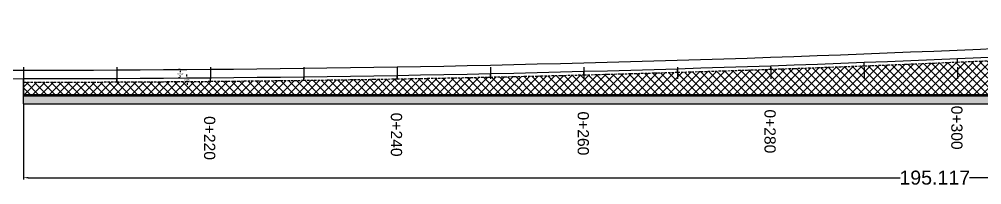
# Model space of a CAD drawing. Header units: inches. Extents: x 7464 to 8514, y 25455 to 25607.
# Drawn here: x 7663.3 to 7766.4, y 25540.5 to 25558.3 of the extents above; entities that cross this region are included whole.
import ezdxf

# ---------------------------------------------------------------- set-up
doc = ezdxf.new("R2010")
doc.units = ezdxf.units.IN
doc.header["$MEASUREMENT"] = 0
doc.linetypes.add('HIDDEN', pattern=[0.375, 0.25, -0.125])
doc.layers.add('C-PAD', color=2, linetype='Continuous')
doc.layers.add('DIM', color=4, linetype='Continuous')
doc.styles.get("Standard").update_dxf_attribs({"font": 'arial.ttf'})
doc.dimstyles.get("Standard").update_dxf_attribs({"dimtxt": 0.18, "dimasz": 0.18, "dimexe": 0.18, "dimexo": 0.0625, "dimgap": 0.09, "dimtad": 0, "dimtih": 1, "dimtoh": 1, "dimdec": 3, "dimzin": 0, "dimdsep": 46, "dimtxsty": 'Standard', "dimcen": 0.09, "dimadec": 0, "dimazin": 0, "dimtfac": 1, "dimtdec": 3, "dimtofl": 0, "dimtmove": 0, "dimatfit": 3, "dimfxl": 1, "dimtolj": 1, "dimtzin": 0, "dimarcsym": 0})

# ---------------------------------------------------------------- blocks, each defined once
blk = doc.blocks.new('*D124')
at = {"color": 0, "lineweight": -2, "transparency": 16777216}
for p, q in [((7681.27, 25552.17), (7681.27, 25552.35)), ((7681.34, 25551.99), (7681.45, 25551.99)), ((7681.28, 25551.43), (7681.28, 25551.25)), ((7681.34, 25551.61), (7681.46, 25551.61))]:
    blk.add_line(p, q, dxfattribs=at)
at = {"color": 0, "transparency": 16777216}
for points in [[(7681.3, 25552.17), (7681.24, 25552.17), (7681.27, 25551.99)], [(7681.31, 25551.43), (7681.25, 25551.43), (7681.28, 25551.61)]]:
    blk.add_solid(points, dxfattribs=at)
at = {"layer": 'Defpoints', "color": 0, "transparency": 16777216}
for p in [(7681.27, 25551.99), (7681.27, 25551.99), (7681.28, 25551.61)]:
    blk.add_point(p, dxfattribs=at)
at = {"color": 0, "transparency": 16777216, "insert": (7681.27, 25551.8), "char_height": 0.18, "attachment_point": 5}
blk.add_mtext('\\A1;0.380', dxfattribs=at)
blk = doc.blocks.new('*D125')
at = {"color": 0, "lineweight": -2, "transparency": 16777216}
for p, q in [((7680.53, 25552.9), (7680.38, 25552.9)), ((7680.54, 25551.99), (7680.38, 25551.99)), ((7680.56, 25552.72), (7680.56, 25552.62)), ((7680.56, 25552.17), (7680.56, 25552.26))]:
    blk.add_line(p, q, dxfattribs=at)
at = {"color": 0, "transparency": 16777216}
for points in [[(7680.59, 25552.72), (7680.53, 25552.72), (7680.56, 25552.9)], [(7680.59, 25552.17), (7680.53, 25552.17), (7680.56, 25551.99)]]:
    blk.add_solid(points, dxfattribs=at)
at = {"layer": 'Defpoints', "color": 0, "transparency": 16777216}
for p in [(7680.56, 25552.9), (7680.59, 25552.9), (7680.6, 25551.99)]:
    blk.add_point(p, dxfattribs=at)
at = {"color": 0, "transparency": 16777216, "insert": (7680.56, 25552.44), "char_height": 0.18, "attachment_point": 5}
blk.add_mtext('\\A1;0.910', dxfattribs=at)
blk = doc.blocks.new('*D126')
at = {"color": 0, "lineweight": -2, "transparency": 16777216}
for p, q in [((7663.77, 25549.17), (7663.77, 25541.11)), ((7858.89, 25549.17), (7858.89, 25541.11)), ((7664.27, 25541.29), (7757.62, 25541.29)), ((7858.39, 25541.29), (7765.05, 25541.29))]:
    blk.add_line(p, q, dxfattribs=at)
at = {"color": 0, "transparency": 16777216}
for points in [[(7664.27, 25541.37), (7664.27, 25541.21), (7663.77, 25541.29)], [(7858.39, 25541.37), (7858.39, 25541.21), (7858.89, 25541.29)]]:
    blk.add_solid(points, dxfattribs=at)
at = {"layer": 'Defpoints', "color": 0, "transparency": 16777216}
for p in [(7663.77, 25549.23), (7858.89, 25549.23), (7663.77, 25541.29)]:
    blk.add_point(p, dxfattribs=at)
at = {"color": 0, "transparency": 16777216, "insert": (7761.33, 25541.29), "char_height": 0.18, "attachment_point": 5}
blk.add_mtext('\\A1;{\\H8.3333x;195.117}', dxfattribs=at)

msp = doc.modelspace()

# ---------------------------------------------------------------- hatches: boundary and pattern name
h = msp.add_hatch()
h.set_pattern_fill('ANSI37', color=0, scale=5, style=0)
h.set_pattern_definition([(45, (7465.74464, 25405.11846), (-0.4419417, 0.4419417), []), (135, (7465.74464, 25405.11846), (-0.4419417, -0.4419417), [])])
h.paths.add_polyline_path([(7858.8892, 25554.6606), (7856.8872, 25554.6606), (7856.8872, 25558.2967), (7856.0989, 25558.2573), (7853.7989, 25558.1423), (7848.7989, 25557.8923), (7843.7989, 25557.6423), (7838.7989, 25557.3923), (7833.7989, 25557.1423), (7828.7989, 25556.8923), (7823.7989, 25556.6423), (7818.7989, 25556.3923), (7813.7989, 25556.1423), (7808.7989, 25555.8923), (7803.7989, 25555.6423), (7798.7989, 25555.3923), (7793.7989, 25555.1423), (7788.7989, 25554.8923), (7783.7993, 25554.6423), (7780.4687, 25554.4733), (7778.7981, 25554.3923), (7776.2979, 25554.2712), (7773.7974, 25554.1512), (7771.2966, 25554.0352), (7768.7963, 25553.9212), (7766.2955, 25553.8101), (7763.7952, 25553.7011), (7761.2946, 25553.5951), (7758.7938, 25553.4921), (7756.2935, 25553.3911), (7753.7928, 25553.293), (7751.2921, 25553.198), (7748.7917, 25553.105), (7746.291, 25553.016), (7743.7906, 25552.9279), (7741.2897, 25552.8439), (7738.7894, 25552.7619), (7736.2887, 25552.6829), (7733.7884, 25552.6059), (7731.2877, 25552.5319), (7728.787, 25552.4608), (7726.2866, 25552.3918), (7723.786, 25552.3258), (7721.2852, 25552.2628), (7718.7849, 25552.2018), (7716.2843, 25552.1438), (7713.7835, 25552.0887), (7711.2832, 25552.0357), (7708.7826, 25551.9857), (7706.2818, 25551.9387), (7703.7815, 25551.8937), (7701.2809, 25551.8517), (7698.7801, 25551.8127), (7696.2798, 25551.7757), (7693.7791, 25551.7417), (7691.2784, 25551.7107), (7688.7781, 25551.6817), (7686.2774, 25551.6557), (7683.7767, 25551.6326), (7681.2764, 25551.6116), (7678.7757, 25551.5936), (7676.275, 25551.5786), (7673.7746, 25551.5656), (7671.274, 25551.5556), (7668.7732, 25551.5486), (7666.2728, 25551.5436), (7665.4428, 25551.5426), (7663.7722, 25551.5406), (7663.7722, 25550.2286), (7858.8892, 25550.2286)])
h = msp.add_hatch()
h.set_pattern_fill('AR-SAND', color=0, scale=0.2, style=0)
h.set_pattern_definition([(37.5, (7463.77217, 25341.85863), (-0.01259867, 0.38536475), [0, -0.304, 0, -0.34, 0, -0.325]), (7.5, (7463.77217, 25341.85863), (0.35395534, 0.5644292), [0, -0.164, 0, -0.274, 0, -0.105]), (327.5, (7463.52617, 25341.85863), (0.62282837, 0.0011318), [0, -0.1, 0, -0.36, 0, -0.47]), (317.5, (7463.52617, 25341.8586), (0.6012253, 0.1755351), [0, -0.05, 0, -0.236, 0, -0.27])])
h.paths.add_polyline_path([(7663.7722, 25550.2286), (7663.7722, 25549.2286), (7858.8892, 25549.2286), (7858.8892, 25550.2286)])
h.paths.add_polyline_path([(7762.4395, 25549.3817), (7762.4395, 25544.0734), (7764.9123, 25544.0734), (7764.9123, 25549.3817)], flags=9)
h.paths.add_polyline_path([(7742.4395, 25548.9835), (7742.4395, 25543.6751), (7744.9123, 25543.6751), (7744.9123, 25548.9835)], flags=9)
h.paths.add_polyline_path([(7722.4395, 25548.7651), (7722.4395, 25543.4568), (7724.9123, 25543.4568), (7724.9123, 25548.7651)], flags=9)
h.paths.add_polyline_path([(7702.4395, 25548.6353), (7702.4395, 25543.327), (7704.9123, 25543.327), (7704.9123, 25548.6353)], flags=9)

# ---------------------------------------------------------------- linework, layer by layer
at = {"color": 0}
for p, q in [((7763.7722, 25553.7001), (7763.7722, 25554.0805)), ((7733.7722, 25552.6054), (7733.7722, 25552.9856)), ((7743.7722, 25552.9273), (7743.7722, 25553.3075)), ((7753.7722, 25553.2922), (7753.7722, 25553.6725)), ((7663.7722, 25549.2286), (7663.7722, 25551.9206)), ((7673.7722, 25551.5656), (7673.7722, 25551.9456)), ((7683.7722, 25551.6326), (7683.7722, 25552.0126)), ((7693.7722, 25551.7416), (7693.7722, 25552.1216)), ((7703.7722, 25551.8936), (7703.7722, 25552.2736)), ((7713.7722, 25552.0885), (7713.7722, 25552.4686)), ((7723.7722, 25552.3255), (7723.7722, 25552.7056)), ((7663.7722, 25549.2286), (7858.8892, 25549.2286))]:
    msp.add_line(p, q, dxfattribs=at)
at = {"color": 6}
msp.add_lwpolyline([(7643.7714, 25552.8106), (7663.7714, 25552.8306), (7665.4413, 25552.8326), (7666.2713, 25552.8336), (7668.7707, 25552.8386), (7671.2696, 25552.8456), (7673.7687, 25552.8556), (7676.2682, 25552.8686), (7678.7672, 25552.8836), (7681.2663, 25552.9016), (7683.7658, 25552.9226), (7686.2648, 25552.9456), (7688.7639, 25552.9716), (7691.2634, 25553.0006), (7693.7624, 25553.0316), (7696.2615, 25553.0656), (7698.761, 25553.1025), (7701.26, 25553.1415), (7703.7591, 25553.1835), (7706.2586, 25553.2285), (7708.7575, 25553.2755), (7711.2566, 25553.3255), (7713.7562, 25553.3785), (7716.2551, 25553.4334), (7718.7542, 25553.4914), (7721.2538, 25553.5524), (7723.7527, 25553.6154), (7726.2518, 25553.6814), (7728.7514, 25553.7503), (7731.2503, 25553.8213), (7733.7494, 25553.8953), (7736.249, 25553.9723), (7738.7479, 25554.0512), (7741.2475, 25554.1332), (7743.7462, 25554.2172), (7746.2456, 25554.3052), (7748.7447, 25554.3941), (7751.2441, 25554.4871), (7753.7431, 25554.5821), (7756.2422, 25554.68), (7758.7417, 25554.781), (7761.2407, 25554.884), (7763.7398, 25554.9899), (7766.2393, 25555.0989), (7768.7383, 25555.2099)], dxfattribs=at)
at = {"color": 110}
msp.add_lwpolyline([(7643.7723, 25551.9006), (7663.7723, 25551.9206), (7665.4424, 25551.9226), (7666.2724, 25551.9236), (7668.7725, 25551.9286), (7671.2727, 25551.9356), (7673.7729, 25551.9456), (7676.273, 25551.9586), (7678.7732, 25551.9736), (7681.2734, 25551.9916), (7683.7735, 25552.0126), (7686.2737, 25552.0356), (7688.7739, 25552.0616), (7691.274, 25552.0906), (7693.7742, 25552.1216), (7696.2744, 25552.1556), (7698.7745, 25552.1926), (7701.2747, 25552.2316), (7703.7749, 25552.2737), (7706.275, 25552.3187), (7708.7752, 25552.3657), (7711.2754, 25552.4157), (7713.7755, 25552.4687), (7716.2757, 25552.5237), (7718.7759, 25552.5817), (7721.276, 25552.6427), (7723.7762, 25552.7057), (7726.2764, 25552.7717), (7728.7765, 25552.8407), (7731.2767, 25552.9117), (7733.7769, 25552.9857), (7736.277, 25553.0627), (7738.7772, 25553.1417), (7741.2773, 25553.2237), (7743.7775, 25553.3077), (7746.2777, 25553.3957), (7748.7778, 25553.4847), (7751.278, 25553.5777), (7753.7782, 25553.6727), (7756.2784, 25553.7707), (7758.7785, 25553.8718), (7761.2787, 25553.9748), (7763.7789, 25554.0808), (7766.279, 25554.1898), (7768.7792, 25554.3008)], dxfattribs=at)
at = {"color": 40, "linetype": 'HIDDEN'}
msp.add_lwpolyline([(7663.7722, 25551.5406), (7663.7727, 25551.5406), (7665.4428, 25551.5426), (7666.2728, 25551.5436), (7668.7732, 25551.5486), (7671.274, 25551.5556), (7673.7746, 25551.5656), (7676.275, 25551.5786), (7678.7757, 25551.5936), (7681.2764, 25551.6116), (7683.7767, 25551.6326), (7686.2774, 25551.6557), (7688.7781, 25551.6817), (7691.2784, 25551.7107), (7693.7791, 25551.7417), (7696.2798, 25551.7757), (7698.7801, 25551.8127), (7701.2809, 25551.8517), (7703.7815, 25551.8937), (7706.2818, 25551.9387), (7708.7826, 25551.9857), (7711.2832, 25552.0357), (7713.7835, 25552.0887), (7716.2843, 25552.1438), (7718.7849, 25552.2018), (7721.2852, 25552.2628), (7723.786, 25552.3258), (7726.2866, 25552.3918), (7728.787, 25552.4608), (7731.2877, 25552.5319), (7733.7884, 25552.6059), (7736.2887, 25552.6829), (7738.7894, 25552.7619), (7741.2897, 25552.8439), (7743.7906, 25552.9279), (7746.291, 25553.016), (7748.7917, 25553.105), (7751.2921, 25553.198), (7753.7928, 25553.293), (7756.2935, 25553.3911), (7758.7938, 25553.4921), (7761.2946, 25553.5951), (7763.7952, 25553.7011), (7766.2955, 25553.8101), (7768.7963, 25553.9212)], dxfattribs=at)
at = {"layer": 'C-PAD', "color": 0}
for p, q in [((7663.7722, 25550.2286), (7858.8892, 25550.2286)), ((7663.7722, 25550.0786), (7858.8892, 25550.0786))]:
    msp.add_line(p, q, dxfattribs=at)
at = {"layer": 'DIM', "color": 125}
for p, q in [((7663.7722, 25553.1566), (7663.7722, 25550.2286)), ((7673.7722, 25553.1566), (7673.7722, 25551.6486)), ((7683.7722, 25553.1566), (7683.7722, 25551.9156)), ((7693.7722, 25553.1566), (7693.7722, 25551.9156)), ((7703.7722, 25553.1566), (7703.7722, 25551.9156)), ((7713.7722, 25553.1566), (7713.7722, 25551.9156)), ((7723.7722, 25553.1566), (7723.7722, 25551.9156)), ((7733.7722, 25553.1566), (7733.7722, 25551.9156)), ((7743.7722, 25553.1566), (7743.7722, 25551.9156)), ((7753.7722, 25553.1566), (7753.7722, 25551.9156)), ((7763.7722, 25553.1566), (7763.7722, 25551.9156))]:
    msp.add_line(p, q, dxfattribs=at)

# ---------------------------------------------------------------- texts
at = {"char_height": 1.2, "attachment_point": 1, "rotation": 270}
for s, insert in [('0+300', (7764.2996, 25549.0121)), ('0+220', (7684.2996, 25547.8992)), ('0+240', (7704.2996, 25548.2657)), ('0+260', (7724.2996, 25548.3956)), ('0+280', (7744.2996, 25548.6139))]:
    msp.add_mtext_dynamic_manual_height_columns(s, width=0.815735, gutter_width=1, heights=[0], dxfattribs=dict(at, insert=insert))

# ---------------------------------------------------------------- dimensions: what is measured, and where the dimension line sits
at = {"color": 0}
for p1, p2, distance, picture, middle in [((7680.598, 25551.9868), (7680.5914, 25552.8967), 0.036, '*D125', (7680.5587, 25552.4415)), ((7681.2764, 25551.6116), (7681.2732, 25551.9916), 0, '*D124', (7681.2748, 25551.8016))]:
    dim = msp.add_aligned_dim(p1=p1, p2=p2, distance=distance, dimstyle='Standard', dxfattribs=at)
    dim.commit()
    dim.dimension.update_dxf_attribs({"geometry": picture, "text_midpoint": middle})
dim = msp.add_aligned_dim(p1=(7858.8892, 25549.2286), p2=(7663.7722, 25549.2286), distance=7.9395, text='{\\H8.3333x;<>}', dimstyle='Standard', override={"dimasz": 0.5}, dxfattribs=at)
dim.commit()
dim.dimension.update_dxf_attribs({"geometry": '*D126', "text_midpoint": (7761.3307, 25541.2892)})

doc.saveas('drawing.dxf')
